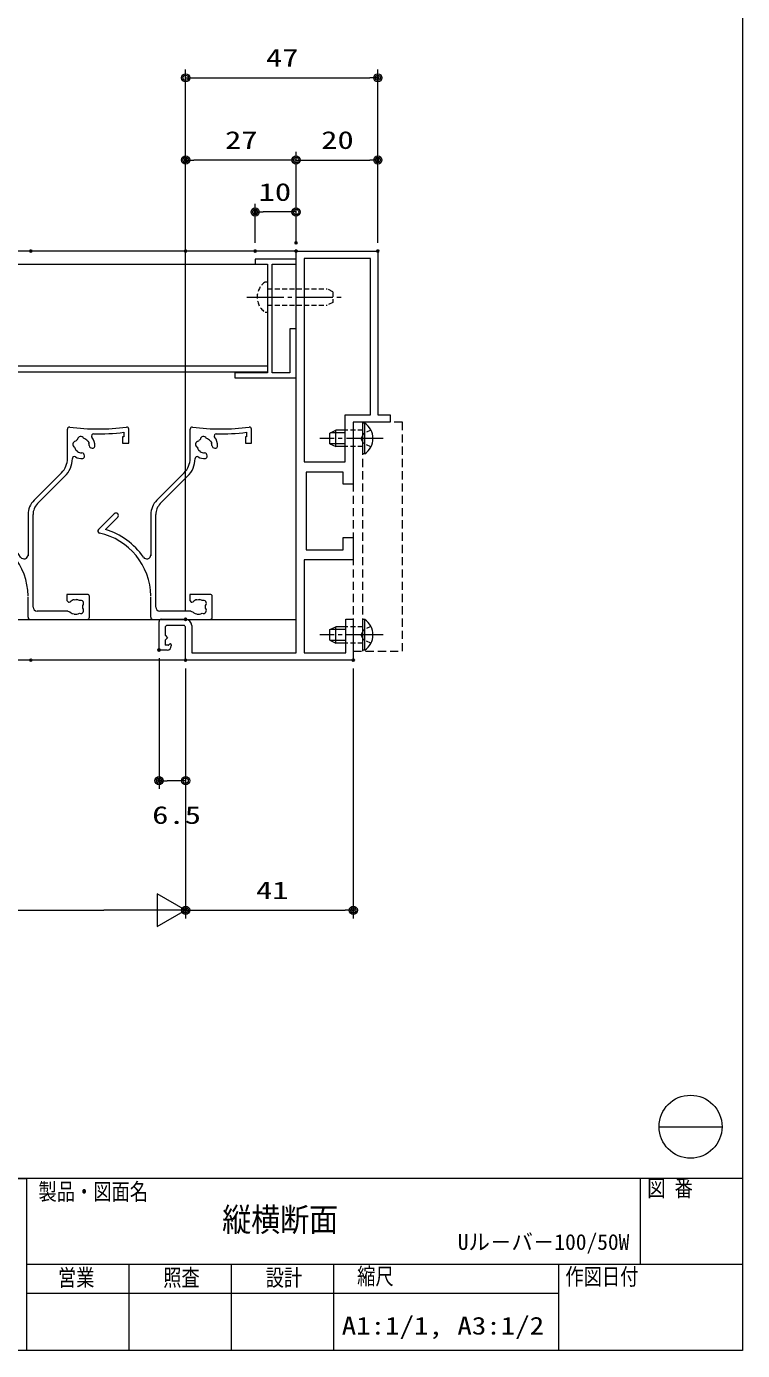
# Model space of a CAD drawing. Units: millimetres on the paper. Extents: x -395 to 395, y -281 to 281.
# Drawn here: x 220.2 to 395.3, y -281 to 42.6 of the extents above; entities that cross this region are included whole.
import ezdxf
from ezdxf.enums import TextEntityAlignment as Align

# ---------------------------------------------------------------- set-up
doc = ezdxf.new("R2010")
doc.units = ezdxf.units.MM
doc.header["$PDMODE"] = 32
doc.header["$PDSIZE"] = 0.5
for name, pattern in [('CHAIN2', [12, 9, -1, 1, -1]), ('DASHED1', [1.8, 1.2, -0.6]), ('DASHED2', [3, 2, -1])]:
    doc.linetypes.add(name, pattern=pattern)
for name, color, linetype, lineweight in [('0-0_KATAZAI', 7, 'Continuous', 9), ('0-1_0', 7, 'Continuous', 9), ('0-2_USERZ', 3, 'Continuous', 9), ('0-3__0-B_2-0', 7, 'Continuous', 9), ('0-5_YSS_ZEN', 6, 'Continuous', 9), ('0-7__0-6_TITLE_WAKU', 7, 'Continuous', 9), ('0-9_F-1', 7, 'Continuous', 9), ('0-E_1-3', 3, 'DASHED2', 9), ('0-F_PARTS3', 134, 'Continuous', 9)]:
    doc.layers.add(name, color=color, linetype=linetype, lineweight=lineweight)
doc.layers.add('0-4_Defpoints', color=7, linetype='Continuous')
doc.layers.add('0-8__0-3_TITLE', color=7, linetype='Continuous')
doc.styles.add('ＭＳ ゴシック', font='')
doc.styles.get('ＭＳ ゴシック').set_extended_font_data('MS Gothic')

# ---------------------------------------------------------------- blocks, each defined once
blk = doc.blocks.new('WAKU-W')
at = {"layer": '0-1_0'}
for p, q in [((4.5, -3.75), (4.5, -3.5)), ((5.069, -3.778), (4.931, -3.922)), ((5.25, -3.7), (6, -3.7)), ((1.5, -8.5), (5.5, -8.5)), ((7, -10), (1, -10)), ((-26, -100), (-25.99, -100)), ((-26, -100), (-25.99, -100))]:
    blk.add_line(p, q, dxfattribs=at)
for points in [[(-26, -100), (-46, -100), (-46, -60), (-49, -60), (-49, -58.2), (-40, -58.2), (-40, -43), (-37.5, -43), (-37.5, -46), (-28.5, -46), (-28.5, -26.998), (-37.5, -26.998), (-37.5, -30), (-40, -30), (-40, -24.498), (-28, -24.498), (-28, -1.8), (-38.2, -1.8), (-38.2, -10), (-40, -10), (-40, 0), (1, 0), (1, -8)], [(-0.5, -8.5), (-0.5, -1.8), (-26, -1.8), (-26, -24.998), (-25.99, -24.998)], [(5.5, -2.5), (7.5, -2.5), (7.5, -9.5)], [(6, -8), (6, -6.1), (5.4, -5.5), (6, -4.9), (6, -3.7)], [(-26, -24.998), (-26, -48), (-25.99, -48)], [(-26, -48), (-26, -100), (-25.99, -100)]]:
    blk.add_lwpolyline(points, dxfattribs=at)
blk.add_lwpolyline([(-28, -98.2), (-28, -48.5), (-38, -48.5), (-38, -60), (-44.2, -60), (-44.2, -98.2)], close=True, dxfattribs=at)
for centre, radius, start, end in [((5.5, -3.5), 1, 90, 180), ((4.75, -3.75), 0.25, 180, 316.39718), ((5.25, -3.95), 0.25, 90, 136.39718), ((1, -8.5), 1.5, 180, 270), ((1.5, -8), 0.5, 180, 270), ((5.5, -8), 0.5, 270, 0), ((7, -9.5), 0.5, 270, 0)]:
    blk.add_arc(centre, radius, start, end, dxfattribs=at)
blk = doc.blocks.new('AT-TATE')
at = {"layer": '0-3__0-B_2-0'}
blk.add_lwpolyline([(0, -12), (1.5, -12), (1.5, -1.2), (5.8, -1.2), (5.8, -21.638), (5.8, -27.8), (3.2, -27.8), (3.2, -27.8), (0, -27.8), (0, -29), (2, -29), (2, -29), (10, -29), (10, -27.8), (7, -27.8), (7, -1.2), (15, -1.2), (15, 0), (0, 0)], close=True, dxfattribs=at)
blk = doc.blocks.new('DOT1')
at = {"layer": '0-1_0'}
blk.add_line((0, 0), (-1, 0), dxfattribs=at)
for radius in [0.5, 0.325]:
    blk.add_circle((0, 0), radius, dxfattribs=at)
blk = doc.blocks.new('ALW1')
at = {"layer": '0-1_0'}
blk.add_line((0, 0), (-1, 0), dxfattribs=at)
blk.add_lwpolyline([(-0.34641, -0.2), (0, 0), (-0.34641, 0.2)], close=True, dxfattribs=at)
blk = doc.blocks.new('HA-T')
at = {"layer": '0-1_0'}
for p, q in [((9.616, 46.503), (9.616, 41.403)), ((24.116, 47.003), (10.116, 47.003)), ((24.616, 46.503), (24.618, 41.532)), ((14.865, 45.003), (14.293, 45.241)), ((14.865, 45.003), (22.416, 45.003)), ((23.416, 44.003), (23.416, 21.422)), ((24.616, 21.422), (24.616, 31.478)), ((37.168, 25.911), (37.178, 25.911)), ((35.7, 25.053), (35.71, 25.053)), ((33.546, 21.202), (33.556, 21.202)), ((15.616, 12.048), (15.616, 12.048)), ((16.464, 11.199), (16.464, 11.199)), ((10.813, 7.066), (10.895, 6.762)), ((15, 7.664), (15, 0.5)), ((9.241, 5.108), (8.937, 5.19)), ((9.7, 4.51), (9.574, 4.816)), ((11.187, 6.429), (11.493, 6.303)), ((0.569, 0.005), (0.579, 0.005)), ((1.2, 1.298), (1.21, 1.298)), ((14.431, 0.005), (14.431, 0.005))]:
    blk.add_line(p, q, dxfattribs=at)
for points in [[(13.329, 45.746), (13.723, 45.676), (13.812, 45.587)], [(10.116, 40.903), (15.116, 40.903), (15.116, 42.453)], [(13.329, 42.2), (12.935, 42.131), (12.82, 42.184)], [(15.116, 42.423), (14.716, 42.823), (14.577, 42.823), (14.293, 42.705)], [(37.168, 25.911), (37.168, 25.911), (37.178, 25.911)], [(35.7, 25.053), (32.698, 22.05), (32.708, 22.05)], [(33.546, 21.202), (37.414, 25.069), (37.424, 25.069)], [(35.7, 25.053), (35.7, 25.053), (35.71, 25.053)], [(37.414, 25.069), (37.414, 25.069), (37.424, 25.069)], [(32.698, 22.05), (32.698, 22.05), (32.708, 22.05)], [(33.546, 21.202), (33.546, 21.202), (33.556, 21.202)], [(15.616, 12.048), (22.303, 18.735), (22.303, 18.735)], [(23.152, 17.886), (23.152, 17.886), (16.464, 11.199)], [(1.2, 1.298), (1.2, 2.422), (1.5, 2.422), (1.5, 3.922), (0, 3.922), (0, 0.5)], [(10.026, 3.471), (9.796, 3.798), (9.795, 3.925)], [(12.532, 5.978), (12.86, 5.748), (12.904, 5.63)], [(0.569, 0.005), (0.569, 0.005), (0.579, 0.005)], [(1.2, 1.298), (1.2, 1.298), (1.21, 1.298)]]:
    blk.add_lwpolyline(points, dxfattribs=at)
for centre, radius, start, end in [((10.116, 46.503), 0.5, 90, 180), ((11.787, 44.833), 0.75, 65.95278, 224.04722), ((13.016, 43.973), 1.8, 80, 120.85315), ((13.016, 43.973), 1.8, 44.79283, 63.7398), ((24.116, 46.503), 0.5, 0, 90), ((11.787, 43.113), 0.75, 135.95278, 294.04722), ((13.016, 43.973), 1.8, 169.14685, 190.85315), ((13.016, 43.973), 1.8, 239.14685, 263.7398), ((13.016, 43.973), 1.8, 280, 315.20717), ((22.416, 44.003), 1, 0, 90), ((10.116, 41.403), 0.5, 180, 270), ((40.616, 41.535), 16, 180.90473, 257.55527), ((25.616, 31.228), 1, 34.49498, 180), ((40.616, 41.535), 17.2, 214.49498, 253.3929), ((37.06, 25.423), 0.5, 315, 77.55526), ((19.616, 21.422), 3.8, 315, 0), ((19.616, 21.422), 5, 315, 0), ((33.122, 21.626), 0.6, 135, 315), ((20, 7.664), 6.2, 135, 179.38478), ((20, 7.664), 5, 135, 180), ((11.296, 7.195), 0.5, 94.32807, 195), ((11.378, 6.892), 0.5, 195, 247.60358), ((11.5, 4.503), 3.2, 60.88325, 94.32807), ((13.3, 7.736), 0.5, 240.88325, 359.38478), ((11.5, 4.503), 3.2, 175.67193, 218.98857), ((8.808, 4.707), 0.5, 75, 175.67193), ((9.111, 4.625), 0.5, 22.39642, 75), ((11.5, 4.503), 1.8, 179.79283, 198.7398), ((11.5, 4.503), 1.8, 215, 255.85315), ((11.5, 4.503), 1.8, 55, 90.20717), ((11.5, 4.503), 1.8, 304.14685, 325.85315), ((11.5, 4.503), 1.8, 14.14685, 38.7398), ((12.977, 4.243), 0.75, 270.95278, 69.04722), ((0.5, 0.5), 0.5, 180, 277.96764), ((7.5, -49.513), 50, 82.03235, 97.96764), ((7.5, -49.513), 51.2, 88.75414, 97.06797), ((8.624, 2.175), 0.5, 268.75414, 38.98857), ((11.76, 3.026), 0.75, 200.95278, 359.04722), ((14.5, 0.5), 0.5, 262.03235, 360)]:
    blk.add_arc(centre, radius, start, end, dxfattribs=at)
blk = doc.blocks.new('図枠')
at = {"layer": '0-7__0-6_TITLE_WAKU'}
for p, q in [((790.6, 42), (549.892, 42)), ((615.589, 42), (615.589, 0)), ((765.596, 42), (765.596, 21)), ((790.6, 21), (615.589, 21)), ((640.589, 21), (640.589, 0)), ((665.589, 21), (665.589, 0)), ((690.589, 21), (690.589, 0)), ((745.593, 21), (745.593, 0)), ((615.589, 14), (745.593, 14))]:
    blk.add_line(p, q, dxfattribs=at)
at = {"layer": '0-9_F-1'}
for p, q in [((770.2, 54.7), (785.6, 54.7)), ((549.892, 42), (615.589, 42)), ((615.589, 42), (615.589, 0)), ((615.589, 0), (530.586, 0))]:
    blk.add_line(p, q, dxfattribs=at)
blk.add_lwpolyline([(790.6, 0), (0, 0), (0, 562), (790.6, 562)], close=True, dxfattribs=at)
blk.add_circle((777.9, 54.7), 7.7, dxfattribs=at)
at = {"layer": '0-7__0-6_TITLE_WAKU', "style": 'ＭＳ ゴシック', "width": 0.8}
for s, p in [('図 番', (767.3, 36.428)), ('製品・図面名', (618.485, 35.549)), ('営業', (623.25, 14.539)), ('照査', (648.974, 14.539)), ('設計 ', (674.02, 14.539)), ('縮尺', (696.386, 14.875)), ('作図日付', (747.291, 14.786))]:
    blk.add_text(s, height=4.091, dxfattribs=at).set_placement(p, align=Align.BOTTOM_LEFT)
blk = doc.blocks.new('U42')
at = {"layer": '0-F_PARTS3'}
for p, q in [((-0.509, 3.75), (0, 3.75)), ((0, 3.75), (0, -3.75)), ((4.3, 2), (6.6, 2)), ((4.3, 1.346), (7.909, 1.346)), ((6.6, 2), (6.6, -2)), ((8, 1.3), (6.6, 2)), ((8, 1.3), (8, -1.3)), ((4.3, -1.346), (7.909, -1.346)), ((4.3, -2), (6.6, -2)), ((8, -1.3), (6.6, -2))]:
    blk.add_line(p, q, dxfattribs=at)
at = {"layer": '0-F_PARTS3', "linetype": 'CHAIN2'}
blk.add_line((-5, 0), (10.5, 0), dxfattribs=at)
at = {"layer": '0-F_PARTS3', "linetype": 'DASHED1'}
for p, q in [((0, 2), (4.3, 2)), ((0, -2), (4.3, -2))]:
    blk.add_line(p, q, dxfattribs=at)
at = {"layer": '0-F_PARTS3'}
blk.add_lwpolyline([(-0.509, 3.75), (-0.509, -3.75), (0, -3.75)], dxfattribs=at)
at = {"layer": '0-F_PARTS3', "linetype": 'DASHED1'}
for points in [[(-2.009, 2.05), (-0.154, 1.145), (0.455, 0)], [(-2.009, -2.05), (-0.154, -1.145), (0.455, 0)]]:
    blk.add_lwpolyline(points, dxfattribs=at)
at = {"layer": '0-F_PARTS3'}
blk.add_arc((2.027, 0), 4.527, 124.06671, 235.93329, dxfattribs=at)
blk = doc.blocks.new('U43')
at = {"layer": '0-F_PARTS3'}
for p, q in [((-0.509, 3.75), (0, 3.75)), ((0, 3.75), (0, -3.75)), ((4.1, 2), (6.6, 2)), ((4.1, 1.346), (7.909, 1.346)), ((6.6, 2), (6.6, -2)), ((8, 1.3), (6.6, 2)), ((8, 1.3), (8, -1.3)), ((4.1, -1.346), (7.909, -1.346)), ((4.1, -2), (6.6, -2)), ((8, -1.3), (6.6, -2))]:
    blk.add_line(p, q, dxfattribs=at)
at = {"layer": '0-F_PARTS3', "linetype": 'CHAIN2'}
blk.add_line((-5, 0), (10.5, 0), dxfattribs=at)
at = {"layer": '0-F_PARTS3', "linetype": 'DASHED1'}
for p, q in [((0, 2), (4.1, 2)), ((0, -2), (4.1, -2))]:
    blk.add_line(p, q, dxfattribs=at)
at = {"layer": '0-F_PARTS3'}
blk.add_lwpolyline([(-0.509, 3.75), (-0.509, -3.75), (0, -3.75)], dxfattribs=at)
at = {"layer": '0-F_PARTS3', "linetype": 'DASHED1'}
for points in [[(-2.009, 2.05), (-0.154, 1.145), (0.455, 0)], [(-2.009, -2.05), (-0.154, -1.145), (0.455, 0)]]:
    blk.add_lwpolyline(points, dxfattribs=at)
at = {"layer": '0-F_PARTS3'}
blk.add_arc((2.027, 0), 4.527, 124.06671, 235.93329, dxfattribs=at)
blk = doc.blocks.new('A$C0AB24780')
at = {"layer": '0-E_1-3'}
blk.add_line((-2.3, -1.799), (-2.3, -57.799), dxfattribs=at)
blk.add_lwpolyline([(0, -57.799), (0, -1.799), (-12, -1.799), (-12, -57.799)], close=True, dxfattribs=at)
at = {"layer": '0-F_PARTS3'}
for name, p in [('U43', (-2.3, -5.799)), ('U42', (-2.3, -53.799))]:
    blk.add_blockref(name, p, dxfattribs=at)
blk = doc.blocks.new('U61')
at = {"layer": '0-F_PARTS3', "linetype": 'CHAIN2'}
blk.add_line((-5, 0), (18.5, 0), dxfattribs=at)
at = {"layer": '0-F_PARTS3', "linetype": 'DASHED1'}
for p, q in [((0, 2), (14.6, 2)), ((16, 1.3), (14.6, 2)), ((16, 1.3), (16, -1.3)), ((0, -2), (14.6, -2)), ((16, -1.3), (14.6, -2))]:
    blk.add_line(p, q, dxfattribs=at)
blk.add_lwpolyline([(-0.509, 3.75), (0, 3.75), (0, -3.75), (-0.509, -3.75)], dxfattribs=at)
blk.add_arc((2.027, 0), 4.527, 124.06671, 235.93329, dxfattribs=at)

msp = doc.modelspace()

# ---------------------------------------------------------------- linework, layer by layer
at = {"layer": '0-2_USERZ'}
for p, q in [((259.148, -100.314), (259.148, 32.015)), ((261.148, 30.015), (304.152, 30.015)), ((306.152, -10.314), (306.152, 32.015)), ((259.148, -10.314), (259.148, 11.927)), ((284.148, 9.927), (261.148, 9.927)), ((286.148, -10.314), (286.148, 11.927)), ((286.148, -8.314), (286.148, 11.927)), ((288.148, 9.927), (304.152, 9.927)), ((306.152, -10.314), (306.152, 11.927)), ((276.148, -10.314), (276.148, -0.771)), ((284.148, -2.771), (278.148, -2.771)), ((286.148, -10.314), (286.148, -0.771)), ((286.148, -12.314), (139.148, -12.314)), ((279.148, -40.417), (139.148, -40.417)), ((-7.852, -102.317), (286.148, -102.317)), ((259.148, -112.314), (129.148, -112.314)), ((252.648, -111.814), (252.648, -143.748)), ((259.148, -114.314), (259.148, -175.411)), ((259.148, -114.314), (259.148, -143.748)), ((300.152, -114.314), (300.152, -175.411)), ((257.148, -141.748), (254.648, -141.748)), ((261.148, -173.411), (298.152, -173.411))]:
    msp.add_line(p, q, dxfattribs=at)
msp.add_lwpolyline([(139.148, -15.517), (279.148, -15.517), (279.148, -41.917), (139.148, -41.917)], dxfattribs=at)
at = {"layer": '0-4_Defpoints'}
for p in [(306.152, 30.015), (259.148, 9.927), (306.152, 9.927), (276.148, -2.771), (221.3, -12.314), (259.148, -12.314), (276.148, -12.314), (286.148, -10.314), (286.148, -12.314), (286.148, -12.314), (306.152, -12.314), (259.148, -102.314), (252.648, -109.814), (221.3, -112.314), (259.148, -112.314), (300.152, -112.314), (252.648, -141.748), (259.148, -173.411), (300.152, -173.411)]:
    msp.add_point(p, dxfattribs=at)
at = {"layer": '0-5_YSS_ZEN'}
for p, q in [((259.148, -114.314), (259.148, -175.411)), ((39.148, -173.411), (239.148, -173.411))]:
    msp.add_line(p, q, dxfattribs=at)

# ---------------------------------------------------------------- block references
at = {"layer": '0-0_KATAZAI', "rotation": 180}
msp.add_blockref('WAKU-W', (260.148, -112.314), dxfattribs=at)
at = {"layer": '0-2_USERZ'}
msp.add_blockref('図枠', (-395.3, -281), dxfattribs=at)
at = {"layer": '0-2_USERZ', "xscale": 2, "yscale": 2, "rotation": 180}
for p in [(259.148, 30.015), (259.148, 9.927), (286.148, 9.927), (276.148, -2.771), (252.648, -141.748), (259.148, -173.411)]:
    msp.add_blockref('DOT1', p, dxfattribs=at)
at = {"layer": '0-2_USERZ', "xscale": 2, "yscale": 2}
for p in [(306.152, 30.015), (286.148, 9.927), (306.152, 9.927), (286.148, -2.771), (259.148, -141.748), (300.152, -173.411)]:
    msp.add_blockref('DOT1', p, dxfattribs=at)
at = {"layer": '0-2_USERZ', "rotation": 180}
for name, p in [('AT-TATE', (286.148, -43.317)), ('A$C0AB24780', (300.148, -111.913)), ('HA-T', (245.264, -55.314)), ('HA-T', (275.264, -55.314))]:
    msp.add_blockref(name, p, dxfattribs=at)
at = {"layer": '0-5_YSS_ZEN', "xscale": 20, "yscale": 20}
msp.add_blockref('ALW1', (259.148, -173.411), dxfattribs=at)
at = {"layer": '0-F_PARTS3', "rotation": 359.99994}
msp.add_blockref('U61', (279.148, -23.573), dxfattribs=at)

# ---------------------------------------------------------------- texts
at = {"layer": '0-2_USERZ', "style": 'ＭＳ ゴシック', "width": 1.35}
for s, p in [('47', (278.793, 31.432)), ('27', (268.791, 11.344)), ('20', (292.293, 11.344)), ('10', (277.002, -1.353)), ('6.5', (250.981, -153.595)), ('41', (276.372, -171.994))]:
    msp.add_text(s, height=4.333, dxfattribs=at).set_placement(p, align=Align.BOTTOM_LEFT)
at = {"layer": '0-8__0-3_TITLE', "style": 'ＭＳ ゴシック'}
for s, height, width, p in [('縦横断面', 5.773, 0.9, (268.09, -253.63)), ('A1:1/1, A3:1/2', 4.33, 1.2, (297.312, -278.396))]:
    msp.add_text(s, height=height, dxfattribs=dict(at, width=width)).set_placement(p, align=Align.BOTTOM_LEFT)
msp.add_text('Uル－バ－100/50W', height=3.848, dxfattribs=at).set_placement((325.693, -257.55), align=Align.BOTTOM_LEFT)

doc.saveas('drawing.dxf')
